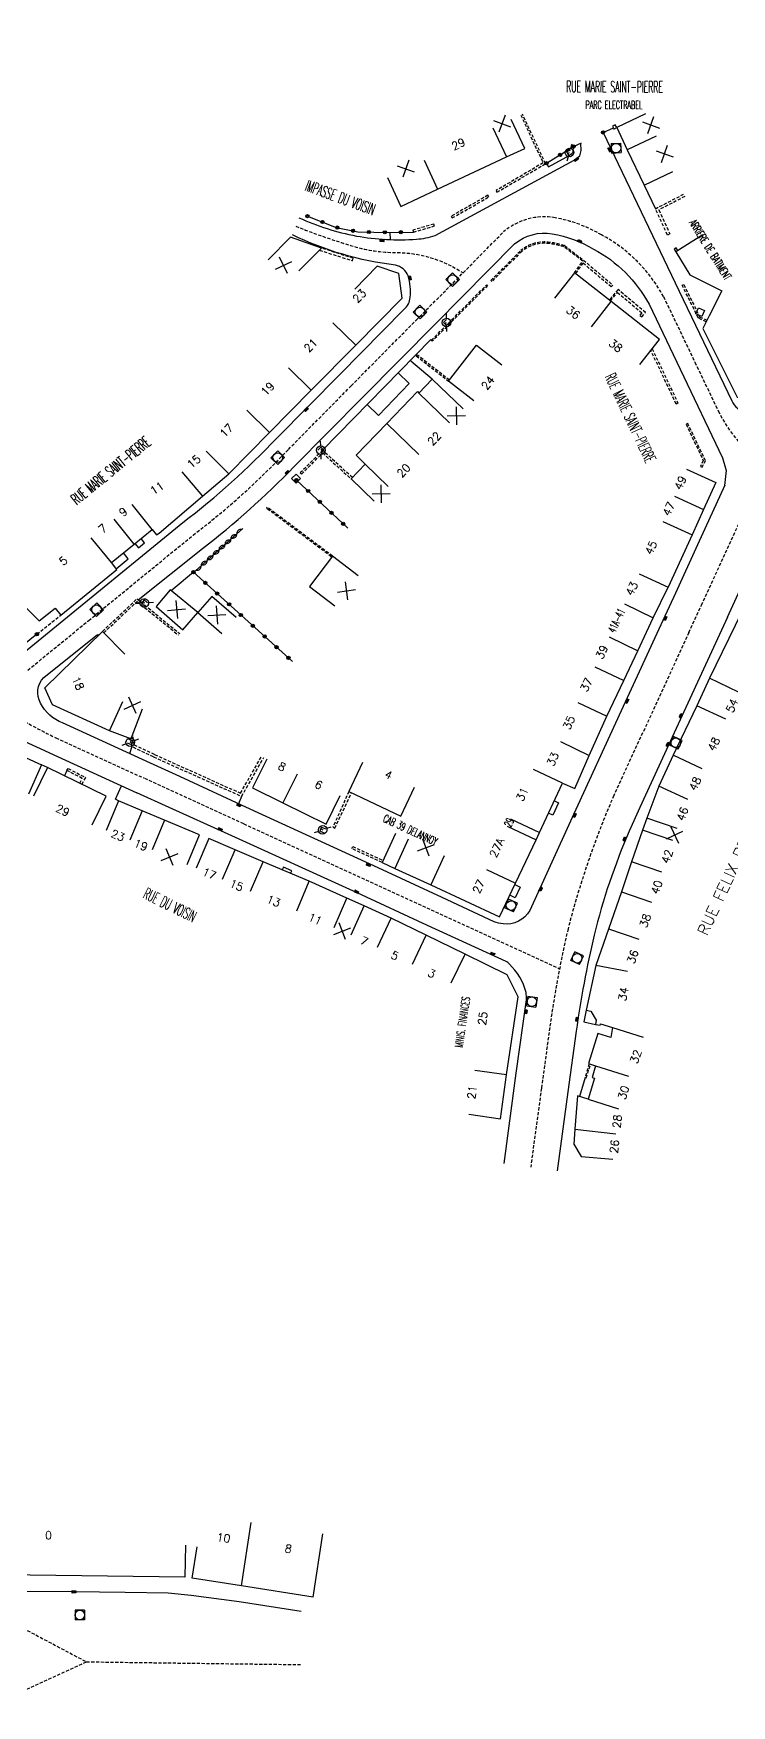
# Model space of a CAD drawing. Header units: millimetres. Extents: x 168000 to 169000, y 125999 to 127001.
# Drawn here: x 168665.2 to 168774.3, y 126535.3 to 126796.5 of the extents above; entities that cross this region are included whole.
import ezdxf
from ezdxf.enums import TextEntityAlignment as Align

# ---------------------------------------------------------------- set-up
doc = ezdxf.new("R2010")
doc.units = ezdxf.units.MM
doc.linetypes.add('DASHED', pattern=[0.75, 0.5, -0.25])
doc.layers.get('0').update_dxf_attribs({"linetype": 'CONTINUOUS'})
for name, color, linetype in [('W0001', 6, 'DASHED'), ('W0008', 7, 'CONTINUOUS'), ('W0100', 7, 'CONTINUOUS'), ('W0112', 1, 'DASHED'), ('W0310', 3, 'CONTINUOUS'), ('W0322', 7, 'CONTINUOUS'), ('W0334', 7, 'CONTINUOUS'), ('W0400', 7, 'CONTINUOUS'), ('W0420', 7, 'CONTINUOUS'), ('W0471', 7, 'CONTINUOUS'), ('W0984', 7, 'CONTINUOUS'), ('W0989', 7, 'CONTINUOUS'), ('W0991', 7, 'CONTINUOUS'), ('W1102', 7, 'CONTINUOUS')]:
    doc.layers.add(name, color=color, linetype=linetype)
doc.styles.get("Standard").update_dxf_attribs({"font": 'romans.shx', "width": 0.85})

# ---------------------------------------------------------------- blocks, each defined once
blk = doc.blocks.new('t991o')
at = {"color": 0, "linetype": 'Continuous'}
for p, q in [((-1, 1), (1, -1)), ((-1, -1), (1, 1))]:
    blk.add_line(p, q, dxfattribs=at)
blk = doc.blocks.new('T400')
for p, q in [((-0.15, 0.3), (0.15, 0.3)), ((-0.15, -0.25), (-0.15, 0.3)), ((-0.15, 0.15), (0.15, 0.15)), ((-0.15, 0), (0.15, 0)), ((0.15, 0.3), (0.15, -0.25)), ((-0.15, -0.15), (0.15, -0.15)), ((-0.15, -0.25), (-0.15, -0.3)), ((-0.15, -0.3), (0.15, -0.3)), ((0.15, -0.3), (0.15, -0.25))]:
    blk.add_line(p, q)
blk = doc.blocks.new('T471')
for p, q in [((-0.333334, 0.333334), (-0.333334, -0.333334)), ((-0.333334, 0.333334), (0.333334, 0.333334)), ((-0.333334, 0), (0, 0)), ((0.500001, 0.500001), (1.000002, 1.000002)), ((-0.500001, -0.500001), (-1.000002, -1.000002)), ((-0.333334, -0.333334), (0.333334, -0.333334))]:
    blk.add_line(p, q)
blk.add_ellipse((0, 0), major_axis=(0.471405, 0.471405), ratio=1, start_param=5.4977871438, end_param=11.780972451)
blk = doc.blocks.new('T420')
for p, q in [((0.75, 0.75), (-0.75, 0.75)), ((-0.75, 0.75), (-0.75, -0.75)), ((0.75, 0.75), (0.75, -0.75)), ((0.75, -0.75), (-0.75, -0.75))]:
    blk.add_line(p, q)
blk.add_ellipse((0, 0), major_axis=(-0.53, 0.53), ratio=1, start_param=3.926991, end_param=10.210176)
blk = doc.blocks.new('t322o')
at = {"color": 0, "linetype": 'Continuous'}
for radius in [0.25, 0.15]:
    blk.add_circle((0, 0), radius, dxfattribs=at)
blk = doc.blocks.new('t310o')
at = {"color": 0, "linetype": 'Continuous'}
for centre, start, end in [((-0.5, 0.38), 216.8699, 323.1304), ((0.5, -0.37), 36.8699, 143.1303)]:
    blk.add_arc(centre, 0.625, start, end, dxfattribs=at)
blk = doc.blocks.new('t112o')
at = {"color": 0, "linetype": 'Continuous'}
for p, q in [((-0.5, 0.5), (0.5, 0.5)), ((-0.5, -0.5), (-0.5, 0.5)), ((0.5, 0.5), (0.5, -0.5)), ((0.5, -0.5), (-0.5, -0.5))]:
    blk.add_line(p, q, dxfattribs=at)

msp = doc.modelspace()

# ---------------------------------------------------------------- linework, layer by layer
at = {"layer": 'W0001'}
msp.add_line((168673.48, 126542.1), (168706.94, 126541.66), dxfattribs=at)
for points in [[(168769.62, 126707.16), (168775.88, 126720.78), (168779.94, 126729.62), (168785.58, 126741.91), (168789.91, 126751.3, -0.233576), (168817.66, 126773.75), (168867, 126786.05), (168869.78, 126786.73, -0.127481), (168886.84, 126786.5), (168939.18, 126770.96)], [(168406.18, 126759.83), (168413.04, 126756.76, 0.059608), (168420.86, 126754.33), (168434.59, 126751.19), (168449.65, 126748.25, 0.031537), (168453.82, 126747.7), (168463.34, 126747.02), (168477.45, 126746.01), (168494.64, 126744.54, 0.021436), (168513.53, 126743.32, 0.122257), (168525.55, 126746.65), (168531.5, 126751.74), (168546.18, 126766.9, -0.290642), (168556.61, 126769.41), (168577.58, 126760.07), (168585.88, 126756.36), (168596.29, 126751.72, -0.043041), (168609.74, 126743.82, -0.037882), (168623.15, 126732.39, -0.036034), (168633.07, 126720.49), (168639.59, 126711.51), (168648.11, 126700.47, 0.07435), (168668.69, 126686.44), (168682.43, 126680.17)], [(168658.51, 126692.27), (168673.84, 126704.78), (168690.15, 126718.09, 0.04032), (168705.05, 126731.49), (168714.87, 126741.42), (168725.01, 126751.68), (168729.73, 126756.41), (168738.68, 126765.48, -0.221208), (168746.75, 126767.68, -0.087089), (168754, 126765, -0.147065), (168763.69, 126755.36), (168768.6, 126745.12), (168772.25, 126737.49, 0.142431), (168779.71, 126729.13, 0.035991)], [(168767.64, 126702.89), (168755.92, 126677.41), (168755.92, 126677.41), (168755.92, 126677.41), (168755.92, 126677.41, 0.040216), (168748.77, 126656.6, 0.02252), (168745.9, 126641.17), (168744.6, 126631.7), (168742.93, 126619.38)]]:
    msp.add_lwpolyline(points, format="xyb", dxfattribs=at)
at = {"layer": 'W0001', "flags": 128}
msp.add_lwpolyline([(168706.19, 126766.36), (168707.74, 126765.76, 0.019557), (168715.26, 126763.21, 0.072017), (168721.82, 126762.25, -0.146999), (168732.36, 126759.08, -1.461342)], format="xyb", dxfattribs=at)
for points in [[(168767.64, 126702.89), (168769.62, 126707.16)], [(168698.06, 126673.01), (168682.43, 126680.17)], [(168698.06, 126673.01), (168747.44, 126650.37)]]:
    msp.add_lwpolyline(points, dxfattribs=at)
at = {"layer": 'W0001'}
for points in [[(168323.21, 126673.96), (168348.35, 126671.96), (168386.02, 126669.04), (168398.7, 126668.81), (168402.9, 126667.97), (168410.23, 126665.67), (168414.9, 126663.38), (168426.03, 126656.17), (168477.32, 126625.92), (168518.79, 126601.37), (168540.78, 126588.3), (168546.76, 126583.58), (168551.68, 126577.85), (168570.93, 126570.01), (168579.64, 126564.37), (168593.13, 126557), (168605.16, 126551.97), (168611.89, 126550.47), (168621.02, 126549.49), (168637.62, 126549.13), (168660.26, 126549.1), (168673.48, 126542.1)], [(168553.18, 126524.59), (168566.66, 126537.38), (168578.24, 126537.64), (168587.8, 126537.07), (168603.08, 126537.97), (168616.4, 126536.61), (168637.44, 126536.16), (168660.76, 126536.25), (168673.48, 126542.1)]]:
    msp.add_lwpolyline(points, dxfattribs=at)
at = {"layer": 'W0008'}
for points in [[(168754.24, 126781.01), (168765.5, 126757.5), (168774.38, 126739.1, 0.247551), (168776.63, 126737.27, 0.340872), (168779.54, 126739.45), (168781.96, 126744.79), (168785.71, 126753.01, -0.080693), (168794.57, 126766.48), (168799.46, 126771.72, 0.22794), (168801.06, 126774.86), (168801.49, 126795.1), (168801.79, 126807.05)], [(168706.69, 126767.69, 0.060462), (168715.68, 126764.82, 0.059847), (168725.07, 126764.33, 0.062698), (168728, 126764.9), (168749.71, 126776.68), (168750.59, 126777.34), (168750.83, 126778.2), (168750.76, 126779.33)], [(168658.97, 126745.33), (168641.72, 126728.6), (168636.06, 126723.28, 0.232349), (168635.6, 126721.34), (168640.35, 126714.79), (168645.2, 126708.34), (168650.43, 126702.19), (168652.58, 126700.08), (168656.43, 126696.76, 0.328296), (168660.18, 126696.91), (168672.24, 126706.75), (168688.57, 126720.09, 0.040463), (168703.22, 126733.26), (168713.07, 126743.21), (168723.11, 126753.37, 0.212668), (168724.09, 126755.26, 0.101364), (168723.77, 126758.58, 0.252195), (168721.8, 126760.27, -0.084352), (168705.69, 126765.02)], [(168681.57, 126708), (168691.6, 126716.02, 0.038024), (168705.89, 126728.75), (168716.66, 126739.6), (168728.12, 126751.18), (168740.41, 126763.6, -0.216968), (168746.31, 126765.18, -0.087496), (168752.76, 126762.78, -0.146918), (168761.43, 126754.2), (168766.31, 126744.03), (168772.92, 126730.19), (168773.51, 126728.21), (168773.25, 126725.84)], [(168773.69, 126705.29), (168779.95, 126718.91), (168784.01, 126727.76), (168789.65, 126740.04), (168793.21, 126747.76, -0.084763), (168795.8, 126752.04, -0.411563), (168802.75, 126750.77, -0.045676), (168805.51, 126745.93), (168810.41, 126730.58)], [(168765.54, 126709.01), (168763.57, 126704.76), (168757.09, 126690.67), (168749.4, 126673.97), (168742.77, 126659.47, -0.306288), (168738.6, 126657.37, -0.050139), (168737.2, 126657.7), (168729.07, 126661.49), (168718.43, 126666.45), (168699.1, 126675.28), (168688.09, 126680.38), (168683.48, 126682.47)], [(168773.69, 126705.29), (168769.62, 126696.48), (168763.85, 126683.96), (168759.99, 126675.54), (168758.31, 126671.86, 0.040028), (168752.83, 126655.62, 0.022463), (168750.04, 126640.59), (168748.74, 126631.14), (168747.07, 126618.82)], [(168683.48, 126682.47), (168669.75, 126688.76, -0.184293), (168666.31, 126691.86, -0.339714), (168666.82, 126695.84), (168675.19, 126702.6), (168675.33, 126702.42)], [(168641.27, 126674.77), (168644.23, 126679.18, -0.058405), (168652.35, 126688.29, -0.269087), (168656.43, 126689.23), (168668.94, 126683.53), (168681.38, 126677.86)], [(168738.79, 126619.93), (168740.68, 126634.05), (168742.27, 126645.52, 0.029259), (168742.21, 126646.65, 0.137334), (168739.59, 126651.1, 0.041784), (168739.07, 126651.52), (168726.81, 126657.13), (168715.78, 126662.2), (168695.63, 126671.37), (168686.43, 126675.57), (168681.38, 126677.86)]]:
    msp.add_lwpolyline(points, format="xyb", dxfattribs=at)
for points in [[(168773.27, 126725.88), (168769.01, 126716.58), (168765.54, 126709.01)], [(168707.03, 126549.98), (168697.35, 126551.46), (168689.86, 126552.46), (168686.28, 126552.82), (168679.52, 126552.95), (168671.51, 126553.04), (168632.46, 126553.19)]]:
    msp.add_lwpolyline(points, dxfattribs=at)
at = {"layer": 'W0100'}
for points in [[(168760.89, 126783.91), (168756.38, 126781.76), (168758.02, 126778.28), (168760.65, 126772.75), (168765.17, 126774.89)], [(168720.52, 126773.98), (168722.65, 126769.46), (168728.38, 126772.12), (168739.13, 126777.18), (168741.99, 126778.52), (168739.87, 126783.05)], [(168769.84, 126765.01), (168765.6, 126762.36), (168767.83, 126758.78), (168772.8, 126756.28), (168770.84, 126752.38), (168769.84, 126750.39), (168775.22, 126739.65), (168777.81, 126739.21), (168780.35, 126744.9), (168783.11, 126751.05), (168785.3, 126755.94), (168788.4, 126762.53), (168792.33, 126768.52), (168795.53, 126771.24), (168798.91, 126774.11)], [(168706.69, 126759.38), (168710.2, 126762.94), (168705.39, 126764.66), (168701.88, 126761.1)], [(168657.63, 126710.94), (168654.12, 126707.38), (168657.27, 126704.28), (168661.82, 126708.91), (168666.11, 126704.7), (168668.58, 126706.71), (168669.48, 126705.61), (168678.22, 126712.75), (168677.41, 126713.8), (168680.93, 126716.68), (168683.78, 126718.97), (168684.42, 126718.16), (168684.83, 126718.38), (168691.61, 126724.17), (168695.76, 126727.7), (168702.11, 126734.13), (168708.63, 126740.73), (168715.58, 126747.76), (168722.83, 126755.13), (168722.29, 126758.96), (168718.94, 126760.09), (168715.43, 126756.53)], [(168759.97, 126744.75), (168763.05, 126748.68), (168755.53, 126754.58), (168749.75, 126759.05), (168746.66, 126755.12)], [(168734.05, 126739.07), (168730.1, 126742.14), (168734.48, 126747.77), (168738.43, 126744.7)], [(168718.44, 126723.41), (168714.84, 126726.88), (168717.06, 126729.18), (168715.62, 126730.57), (168720.42, 126735.54), (168725.21, 126740.51), (168725.42, 126740.3), (168727.52, 126742.48), (168732.35, 126737.83)], [(168767.29, 126728.39), (168771.85, 126726.32), (168769.96, 126722.12), (168768.16, 126718.16), (168764.42, 126709.96)], [(168715.94, 126711.76), (168711.97, 126714.81), (168708.34, 126710.07), (168712.31, 126707.03)], [(168696.87, 126705.25), (168693.09, 126708.53), (168690.89, 126705.99), (168686.58, 126709.54), (168684.38, 126706.95), (168688.57, 126703.32), (168690.89, 126705.99)], [(168721.79, 126671.49), (168719.69, 126666.95), (168721.67, 126666.04), (168727.3, 126663.46), (168738.07, 126658.48), (168740.54, 126663.73), (168743.79, 126670.52), (168744.32, 126671.66), (168747.92, 126679.36), (168749.81, 126678.5), (168752.09, 126683.68), (168754.83, 126689.82), (168757.49, 126695.38), (168759.67, 126700.04), (168762.08, 126705.18), (168764.42, 126709.96)], [(168775.89, 126706.01), (168770.88, 126695.74), (168768.89, 126691.45), (168765.19, 126683.71), (168762.94, 126678.91), (168761.07, 126673.87), (168760.4, 126672.03), (168758.7, 126667.07), (168757.1, 126662.38), (168753.1, 126650.85), (168751.59, 126643.88), (168752.31, 126643.74), (168753.18, 126642.31), (168753.07, 126641.66), (168753.78, 126641.54), (168753.82, 126641.78), (168755.74, 126641.21), (168755.47, 126639.63), (168753.41, 126640.26), (168751.97, 126635.54), (168753.07, 126635.2), (168752.52, 126633.38), (168752.9, 126633.27), (168751.89, 126629.98)], [(168682.21, 126690.92), (168680.41, 126686.26), (168677.1, 126687.54), (168668.2, 126691.58), (168667, 126694.26), (168675.98, 126703.06), (168679.48, 126699.49)], [(168654.08, 126680.02), (168650.08, 126683.02), (168652.56, 126686.32), (168655.58, 126687.1), (168661.64, 126684.39), (168666.47, 126682.22), (168664.43, 126677.66)], [(168674.37, 126672.85), (168676.56, 126677.34), (168667.39, 126681.82), (168665.2, 126677.32)], [(168701.68, 126683.11), (168699.46, 126678.63), (168704.18, 126676.28), (168710.94, 126672.93), (168713.16, 126677.41)], [(168716.65, 126682.58), (168714.51, 126678.06), (168722.63, 126674.21), (168724.77, 126678.73)], [(168689.22, 126666.67), (168691.15, 126671.29), (168685.7, 126673.56), (168682.17, 126675.04), (168678.48, 126676.58), (168676.56, 126671.96)], [(168733.26, 126627.63), (168738.21, 126626.94), (168739.16, 126633.77), (168740.98, 126645.97), (168739.27, 126649.43), (168732.68, 126652.66), (168726.61, 126655.61), (168721.1, 126658.26), (168716.89, 126660.21), (168714.18, 126661.39), (168708.31, 126664.02), (168701.1, 126667.08), (168696.71, 126668.95), (168692.62, 126670.7), (168690.65, 126666.1)], [(168751.89, 126629.98), (168750.25, 126630.49), (168749.85, 126625.29), (168749.65, 126622.95), (168750.8, 126621.01), (168755.79, 126620.62)], [(168688.94, 126560.32), (168688.87, 126555.33), (168644.48, 126555.9), (168631.9, 126555.47), (168622.68, 126555.18)], [(168708.9, 126552.21), (168697.7, 126553.95), (168690.01, 126555.14), (168690.77, 126560.08)]]:
    msp.add_lwpolyline(points, dxfattribs=at)
at = {"layer": 'W0100', "flags": 128}
msp.add_lwpolyline([(168690.89, 126705.99), (168694.67, 126702.71)], dxfattribs=at)
at = {"layer": 'W0112'}
for points in [[(168741.36, 126783.72), (168744.87, 126776.25), (168737.51, 126771.92), (168737.66, 126771.66), (168745.26, 126776.13), (168741.63, 126783.85)], [(168767.02, 126771), (168762.94, 126768.9), (168764.69, 126765.15), (168764.69, 126765.15), (168764.32, 126764.98), (168762.42, 126769.08), (168766.84, 126771.35)], [(168709.88, 126762.62), (168715.07, 126760.97), (168715.19, 126761.35), (168710.2, 126762.94)], [(168765.94, 126762.58), (168765.69, 126762.97), (168765.35, 126762.76), (168765.6, 126762.36)], [(168751.33, 126760.92), (168751.34, 126760.94)], [(168770.37, 126751.44), (168769.14, 126752.01), (168766.6, 126757.13), (168766.85, 126757.24), (168769.34, 126752.22), (168770.49, 126751.69)], [(168755.38, 126754.7), (168756.48, 126756.02), (168760.31, 126752.82), (168759.98, 126752.43), (168760.29, 126752.18), (168760.87, 126752.87), (168756.58, 126756.46), (168755.22, 126754.82)], [(168761.91, 126747.22), (168765.95, 126738.71), (168765.68, 126738.58), (168761.7, 126746.96)], [(168730.22, 126742.3), (168725.3, 126746.17), (168725.17, 126746.27), (168725.04, 126746.11), (168730.1, 126742.14)], [(168715.05, 126727.09), (168710.4, 126731.35), (168706.9, 126727.82), (168707.11, 126727.61), (168710.41, 126730.94), (168714.84, 126726.87)], [(168711.97, 126714.81), (168701.72, 126722.47), (168701.63, 126722.36), (168701.74, 126722.27), (168711.88, 126714.69)], [(168675.98, 126703.06), (168681.39, 126708.15), (168688.06, 126702.72)], [(168676.19, 126702.84), (168681.4, 126707.75), (168687.87, 126702.49)], [(168665.74, 126702.62), (168669.48, 126705.61)], [(168684.14, 126683.82), (168680.94, 126685.33), (168680.71, 126687.03)], [(168683.97, 126683.45), (168680.58, 126685.06), (168680.41, 126686.26)], [(168672.46, 126679.34), (168672.83, 126680.09), (168670.76, 126681.16), (168670.44, 126681.32), (168670.62, 126681.64), (168673.32, 126680.25), (168672.78, 126679.19)], [(168683.97, 126683.45), (168697.74, 126677.28), (168701.2, 126683.35)], [(168684.14, 126683.82), (168697.57, 126677.79), (168700.84, 126683.53)], [(168714.51, 126678.06), (168712.01, 126672.47), (168712.31, 126672.32), (168714.93, 126677.86)], [(168719.69, 126666.95), (168714.96, 126669.16), (168715.1, 126669.46), (168719.83, 126667.26)], [(168752.08, 126635.5), (168751.44, 126633.38), (168751.62, 126633.31), (168752.28, 126635.44)]]:
    msp.add_lwpolyline(points, dxfattribs=at)
for points in [[(168756.15, 126782.21), (168755.71, 126781.99), (168755.94, 126781.54), (168756.38, 126781.76)], [(168736.24, 126771.19), (168730.51, 126767.91), (168730.66, 126767.65), (168736.39, 126770.93)], [(168724.6, 126765.45), (168727.88, 126766.4), (168727.8, 126766.69), (168724.52, 126765.74)], [(168736.19, 126757.07), (168727.53, 126748.38), (168727.39, 126748.52), (168736.05, 126757.21)], [(168767.21, 126735.41), (168769.91, 126729.74), (168769.45, 126728.82), (168769.71, 126728.69), (168770.25, 126729.73), (168767.48, 126735.54)]]:
    msp.add_lwpolyline(points, close=True, dxfattribs=at)
msp.add_lwpolyline([(168749.75, 126759.05), (168751.06, 126760.89), (168751.06, 126760.9), (168748.13, 126763.14, 0.037037), (168745.92, 126763.63, 0.209864), (168741.52, 126762.43), (168736.85, 126757.72), (168736.71, 126757.86), (168741.38, 126762.58, -0.210356), (168745.95, 126763.83, -0.037622), (168748.22, 126763.32), (168751.18, 126761.05), (168755.76, 126757.16), (168755.5, 126756.86), (168751.1, 126760.6), (168749.91, 126758.93)], format="xyb", dxfattribs=at)
at = {"layer": 'W0310'}
msp.add_lwpolyline([(168697.93, 126719.16), (168690.53, 126712.5)], dxfattribs=at)
at = {"layer": 'W0322'}
for points in [[(168754.24, 126781.01), (168755.85, 126781.71)], [(168745.39, 126776.19), (168749.62, 126778.8), (168750.86, 126779.38)], [(168708.03, 126767.92), (168712.52, 126766.18), (168715.91, 126765.48), (168720.9, 126765.38), (168724.6, 126765.45)], [(168706.31, 126726.7), (168714.36, 126719.17)], [(168690.21, 126712.32), (168705.67, 126698.37)], [(168665.74, 126702.62), (168659.64, 126697.73), (168657.98, 126697.17), (168656.41, 126697.75), (168653.67, 126700.47)]]:
    msp.add_lwpolyline(points, dxfattribs=at)
at = {"layer": 'W0334'}
for points in [[(168745.39, 126776.19), (168745.7, 126775.63), (168749.05, 126777.46), (168749.58, 126777.93), (168749.62, 126778.8)], [(168760.65, 126772.75), (168762.42, 126769.08)], [(168720.9, 126765.38), (168720.95, 126764.27)], [(168727.44, 126748.58), (168727.32, 126748.68), (168710.4, 126731.35)], [(168727.52, 126742.48), (168724.21, 126745.26)], [(168722.21, 126743.44), (168723.91, 126741.76), (168719.13, 126736.8), (168717.37, 126738.49)], [(168678.14, 126712.85), (168680.01, 126714.38), (168679.26, 126715.32)], [(168681.07, 126716.79), (168681.63, 126716.1), (168682.58, 126716.89), (168682.03, 126717.57)], [(168690.21, 126712.32), (168686.74, 126709.41)], [(168680.58, 126685.06), (168680.23, 126683.96)], [(168667.39, 126681.82), (168666.47, 126682.22)], [(168678.48, 126676.58), (168678.01, 126676.86), (168678.97, 126678.96)], [(168697.74, 126677.28), (168697.26, 126676.13)], [(168746.63, 126676.61), (168747.3, 126676.3), (168746.41, 126674.34), (168745.72, 126674.66)], [(168705.39, 126665.25), (168705.57, 126665.66), (168704.26, 126666.23), (168704.08, 126665.81)], [(168740.43, 126663.5), (168741.3, 126663.09), (168740.51, 126661.45), (168739.65, 126661.85)], [(168751.59, 126643.88), (168751.26, 126642.09), (168753.07, 126641.66)], [(168751.44, 126633.38), (168750.54, 126630.4)]]:
    msp.add_lwpolyline(points, dxfattribs=at)
at = {"layer": 'W0334', "flags": 128}
msp.add_lwpolyline([(168670.44, 126681.32), (168670.05, 126680.52)], dxfattribs=at)
at = {"layer": 'W1102'}
for p, q in [((168737.01, 126781.71), (168739.13, 126777.18)), ((168762.54, 126780.43), (168758.02, 126778.28)), ((168726.25, 126776.65), (168728.38, 126772.12)), ((168752.45, 126750.65), (168755.53, 126754.58)), ((168712.01, 126751.27), (168715.58, 126747.76)), ((168705.07, 126744.25), (168708.63, 126740.73)), ((168698.55, 126737.64), (168702.11, 126734.13)), ((168692.19, 126731.23), (168695.76, 126727.7)), ((168688.37, 126727.98), (168691.61, 126724.17)), ((168765.4, 126724.18), (168769.96, 126722.12)), ((168763.61, 126720.23), (168768.16, 126718.16)), ((168759.87, 126712.03), (168764.42, 126709.96)), ((168757.58, 126707.36), (168762.08, 126705.18)), ((168755.17, 126702.23), (168759.67, 126700.04)), ((168752.96, 126697.51), (168757.49, 126695.38)), ((168775.39, 126693.58), (168770.88, 126695.74)), ((168750.3, 126691.94), (168754.83, 126689.82)), ((168773.42, 126689.33), (168768.89, 126691.45)), ((168747.58, 126685.84), (168752.09, 126683.68)), ((168769.72, 126681.59), (168765.19, 126683.71)), ((168706.4, 126680.76), (168704.18, 126676.28)), ((168767.49, 126676.78), (168762.94, 126678.91)), ((168739.79, 126673.78), (168744.32, 126671.66)), ((168765.8, 126672.25), (168761.07, 126673.87)), ((168739.26, 126672.63), (168743.79, 126670.52)), ((168765.13, 126670.42), (168760.4, 126672.03)), ((168694.74, 126664.35), (168696.71, 126668.95)), ((168723.77, 126670.58), (168721.67, 126666.04)), ((168699.13, 126662.48), (168701.1, 126667.08)), ((168729.4, 126668), (168727.3, 126663.46)), ((168736.01, 126665.85), (168740.54, 126663.73)), ((168763.42, 126665.43), (168758.7, 126667.07)), ((168706.35, 126659.42), (168708.31, 126664.02)), ((168712.23, 126656.79), (168714.18, 126661.39)), ((168714.85, 126655.64), (168716.89, 126660.21)), ((168718.99, 126653.73), (168721.1, 126658.26)), ((168724.44, 126651.1), (168726.61, 126655.61)), ((168730.51, 126648.16), (168732.68, 126652.66)), ((168758.07, 126649.92), (168753.1, 126650.85)), ((168697.7, 126553.95), (168699.23, 126563.84)), ((168708.9, 126552.21), (168710.44, 126562.09))]:
    msp.add_line(p, q, dxfattribs=at)
at = {"layer": 'W1102', "flags": 128}
for points in [[(168725.42, 126740.3), (168730.24, 126735.65)], [(168720.42, 126735.54), (168725.46, 126730.69)], [(168717.06, 126729.18), (168720.66, 126725.71)], [(168680.93, 126716.68), (168677.8, 126720.58)], [(168683.78, 126718.97), (168680.65, 126722.87)], [(168677.41, 126713.8), (168674.24, 126717.66)], [(168677.1, 126687.54), (168679.17, 126692.09)], [(168747.92, 126679.36), (168743.39, 126681.48)], [(168682.17, 126675.04), (168680.24, 126670.43)], [(168685.7, 126673.56), (168683.77, 126668.95)], [(168757.1, 126662.38), (168761.83, 126660.75)], [(168755.1, 126656.61), (168759.83, 126654.99)], [(168755.74, 126641.21), (168760.5, 126639.69)], [(168739.16, 126633.77), (168734.22, 126634.48)], [(168753.07, 126635.2), (168758.21, 126633.57)], [(168751.89, 126629.98), (168756.66, 126628.46)], [(168749.85, 126625.29), (168756.23, 126624.58)]]:
    msp.add_lwpolyline(points, dxfattribs=at)

# ---------------------------------------------------------------- block references
at = {"layer": 'W0112'}
for p, rotation in [((168769.42, 126752.93), 335.3813988518672), ((168706.26, 126726.93), 225.2629012389662)]:
    msp.add_blockref('t112o', p, dxfattribs=dict(at, rotation=rotation))
at = {"layer": 'W0310', "rotation": 221.9961067465017}
for p in [(168696.07, 126717.49), (168697, 126718.32), (168693.28, 126714.98), (168694.21, 126715.82), (168695.14, 126716.65), (168691.42, 126713.31), (168692.35, 126714.14)]:
    msp.add_blockref('t310o', p, dxfattribs=at)
at = {"layer": 'W0322'}
for p, rotation in [((168754.24, 126781.01), 23.40650927776179), ((168749.65, 126778.81), 25.05639062600181), ((168745.39, 126776.19), 31.69548231454139), ((168747.52, 126777.5), 31.69548231454139), ((168708.03, 126767.92), 338.7131339895405), ((168710.36, 126767.02), 338.7131339895405), ((168712.7, 126766.14), 348.4357067971282), ((168715.15, 126765.64), 348.4357067971282), ((168717.63, 126765.45), 358.8446712606084), ((168720.13, 126765.4), 358.8446712606084), ((168722.63, 126765.41), 1.114370338997375), ((168706.31, 126726.7), 316.8744616265161), ((168708.14, 126725), 316.8744616265161), ((168709.96, 126723.29), 316.8744616265161), ((168711.79, 126721.58), 316.8744616265161), ((168713.61, 126719.87), 316.8744616265161), ((168690.21, 126712.32), 317.9157533858179), ((168692.07, 126710.64), 317.9157533858179), ((168693.92, 126708.97), 317.9157533858179), ((168695.78, 126707.29), 317.9157533858179), ((168697.63, 126705.62), 317.9157533858179), ((168665.74, 126702.62), 218.7675620048297), ((168699.49, 126703.94), 317.9157533858179), ((168701.35, 126702.27), 317.9157533858179), ((168703.2, 126700.59), 317.9157533858179), ((168705.06, 126698.92), 317.9157533858179)]:
    msp.add_blockref('t322o', p, dxfattribs=dict(at, rotation=rotation))
at = {"layer": 'W0400'}
for p, rotation in [((168755.26, 126778.33), 26.41341122508772), ((168750.06, 126776.77), 305.2066108298267), ((168719.71, 126764.11), 90.88606111651544), ((168750.6, 126764), 65.16531398066192), ((168724.05, 126758.25), 188.0910846807855), ((168707.86, 126737.74), 133.4850275060283), ((168704.85, 126727.87), 314.9263232008141), ((168763.95, 126705.13), 335.3007179332488), ((168757.99, 126692.2), 335.2866043027608), ((168766.41, 126689.91), 334.9253562640722), ((168764.35, 126685.42), 334.9253562640722), ((168697.3, 126675.91), 245.1496729250762), ((168749.77, 126674.35), 339.5912318749658), ((168694.37, 126672.13), 245.4325904888456), ((168757.61, 126670.65), 338.7308526195866), ((168717.54, 126666.59), 245.3021828691964), ((168744.48, 126662.8), 155.8741773545973), ((168715.7, 126662.38), 245.2597551607913), ((168736.98, 126652.7), 250.729553374313), ((168742.17, 126643.64), 169.7845878770961), ((168750.16, 126642.44), 171.2506841039242), ((168671.51, 126553.04), 269.356994628905)]:
    msp.add_blockref('T400', p, dxfattribs=dict(at, rotation=rotation))
at = {"layer": 'W0420'}
for p, rotation in [((168756.28, 126778.55), 93.62190906378235), ((168730.72, 126758.02), 45.08651253939302), ((168725.63, 126752.94), 45.43552820962422), ((168703.39, 126730.2), 225.2629012389662), ((168675.07, 126706.44), 43.26280785304384), ((168765.61, 126685.66), 244.9253562640722), ((168739.85, 126660.23), 245.4206736367199), ((168750.19, 126652), 245.4573648912182), ((168743.11, 126645.22), 82.37355175709497)]:
    msp.add_blockref('T420', p, dxfattribs=dict(at, rotation=rotation))
msp.add_blockref('T420', (168672.45, 126549.41), dxfattribs=at)
at = {"layer": 'W0471'}
for p, rotation in [((168749, 126777.86), 28.47092724256734), ((168729.77, 126751.3), 45.43552820962422), ((168710.11, 126731.36), 225.6572870256108), ((168682.53, 126707.5), 320.8623103540635), ((168680.33, 126685.76), 156.235047937923), ((168710.41, 126672.06), 334.6734587882507)]:
    msp.add_blockref('T471', p, dxfattribs=dict(at, rotation=rotation))
at = {"layer": 'W0991'}
for p, rotation in [((168738.44, 126782.38), 295.1057718610887), ((168761.72, 126782.16), 25.31610079958317), ((168763.85, 126777.66), 25.38488405655265), ((168723.4, 126775.32), 294.9209563453634), ((168704.29, 126760.24), 70.31217552041487), ((168731.3, 126736.74), 316.0501798277493), ((168719.55, 126724.56), 316.0501798275651), ((168714.12, 126709.4), 322.521304897085), ((168687.58, 126706.47), 320.4668202673911), ((168693.88, 126705.62), 319.0744544729761), ((168680.69, 126691.51), 69.07836558920776), ((168765.43, 126671.25), 339.911292000583), ((168686.49, 126667.81), 67.37692419618239), ((168726.58, 126669.29), 65.42432675815822), ((168713.49, 126656.23), 66.24043421640206)]:
    msp.add_blockref('t991o', p, dxfattribs=dict(at, rotation=rotation))

# ---------------------------------------------------------------- texts
at = {"layer": 'W0984', "width": 0.5}
for s, rotation, p in [('PARC ELECTRABEL', 359.7464, (168755.94, 126785.31)), ('ARRIERE DE BATIMENT', 301.924, (168771.02, 126762.68)), ('CAB 39 DELANNOY', 335.1331, (168724.12, 126672.03)), ('MINIS. FINANCES', 81.5323, (168732.25, 126642.02))]:
    msp.add_text(s, height=1.25, rotation=rotation, dxfattribs=at).set_placement(p, align=Align.MIDDLE)
at = {"layer": 'W0989', "width": 0.5}
for s, rotation, p in [('RUE MARIE SAINT-PIERRE', 359.7464, (168756.04, 126788.15)), ('IMPASSE DU VOISIN', 339.7736, (168713.18, 126770.84)), ('RUE MARIE SAINT-PIERRE', 295.4765, (168758.52, 126736.41)), ('RUE MARIE SAINT-PIERRE', 39.2262, (168677.28, 126728.21)), ('RUE DU VOISIN', 333.7606, (168686.55, 126660.32))]:
    msp.add_text(s, height=1.75, rotation=rotation, dxfattribs=at).set_placement(p, align=Align.MIDDLE)
at = {"layer": 'W0989'}
msp.add_text('RUE FELIX PROTIN', height=1.75, rotation=65.2756, dxfattribs=at).set_placement((168774.19, 126665.51), align=Align.MIDDLE)
at = {"layer": 'W0991'}
for s, rotation, p in [('29', 25.1972, (168731.63, 126779.18)), ('23', 45.3411, (168716.15, 126755.46)), ('36', 322.2866, (168749.58, 126752.87)), ('21', 45.3411, (168708.54, 126747.76)), ('38', 321.884, (168756.21, 126747.69)), ('19', 45.3774, (168701.81, 126740.94)), ('24', 52.1395, (168736.24, 126741.89)), ('17', 45.2412, (168695.37, 126734.43)), ('22', 46.0502, (168727.85, 126733.17)), ('15', 40.3943, (168690.28, 126729.6)), ('20', 46.0502, (168723.06, 126728.2)), ('11', 33.4711, (168684.51, 126725.43)), ('49', 65.8269, (168766.34, 126726.27)), ('47', 65.5944, (168764.51, 126722.2)), ('9', 38.7464, (168679.23, 126721.73)), ('7', 39.3385, (168676.02, 126719.12)), ('45', 65.4974, (168761.74, 126716.13)), ('5', 39.2333, (168669.86, 126714.09)), ('43', 64.0896, (168758.74, 126709.74)), ('39', 64.8861, (168754.05, 126699.84)), ('18', 294.0299, (168672.17, 126694.96)), ('37', 64.4592, (168751.63, 126694.72)), ('54', 65.1397, (168774.4, 126691.46)), ('35', 65.9668, (168748.9, 126688.81)), ('33', 66.2079, (168746.38, 126683.12)), ('48', 64.4578, (168771.56, 126685.45)), ('8', 333.5059, (168704.05, 126681.93)), ('6', 333.6729, (168709.78, 126679.09)), ('4', 334.649, (168720.71, 126680.65)), ('48', 64.9254, (168768.63, 126679.27)), ('31', 64.9355, (168741.59, 126677.63)), ('29', 333.9852, (168669.78, 126675.09)), ('46', 69.5912, (168766.66, 126674.55)), ('23', 337.435, (168678.4, 126671.19)), ('19', 337.2031, (168682, 126669.69)), ('27A', 64.4299, (168737.64, 126669.26)), ('42', 71.0922, (168764.27, 126667.91)), ('17', 336.8259, (168692.7, 126665.22)), ('15', 336.9434, (168696.94, 126663.41)), ('27', 65.1635, (168734.79, 126663.2)), ('40', 71.1801, (168762.63, 126663.1)), ('13', 336.9886, (168702.73, 126660.95)), ('11', 335.9496, (168709.23, 126658.13)), ('38', 70.8709, (168760.83, 126657.87)), ('7', 335.2598, (168716.9, 126654.69)), ('5', 334.2797, (168721.7, 126652.42)), ('36', 70.8709, (168758.87, 126652.24)), ('3', 334.0989, (168727.46, 126649.64)), ('34', 79.152, (168757.4, 126646.41)), ('25', 81.5323, (168735.42, 126642.61)), ('32', 69.4943, (168759.36, 126636.63)), ('21', 82.0535, (168733.74, 126631.06)), ('30', 73.0396, (168757.44, 126631.01)), ('28', 83.6448, (168756.44, 126626.52)), ('26', 83.6448, (168756.01, 126622.6)), ('0', 0.6667, (168667.56, 126561.87)), ('10', 351.2486, (168694.92, 126561.46)), ('8', 348.87, (168705.04, 126559.76))]:
    msp.add_text(s, height=1.25, rotation=rotation, dxfattribs=at).set_placement(p, align=Align.MIDDLE)
at = {"layer": 'W0991', "width": 0.5}
for s, rotation, p in [('41A-41', 64.8782, (168756.35, 126704.75)), ('29', 64.9908, (168739.53, 126673.21))]:
    msp.add_text(s, height=1.25, rotation=rotation, dxfattribs=at).set_placement(p, align=Align.MIDDLE)

doc.saveas('drawing.dxf')
